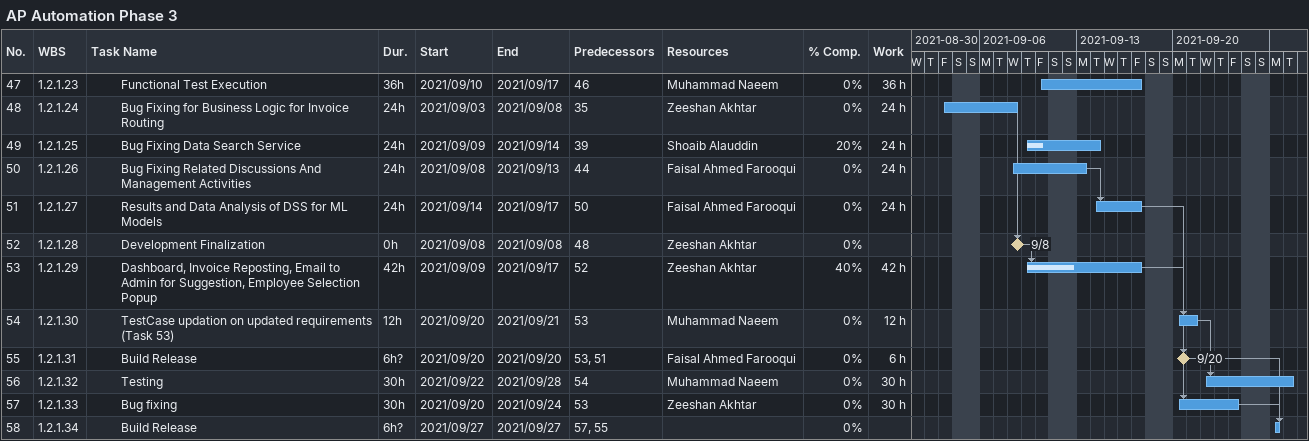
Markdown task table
AP Automation Phase 3

| ID | WBS | Task | Duration | Start | Finish | Predecessors | Resources | % complete | Work (h) |
|---|---|---|---|---|---|---|---|---|---|
| 47 | 1.2.1.23 | Functional Test Execution | 36h | 2021-09-10 | 2021-09-17 | 46 | Muhammad Naeem | 0 | 36 |
| 48 | 1.2.1.24 | Bug Fixing for Business Logic for Invoice Routing | 24h | 2021-09-03 | 2021-09-08 | 35 | Zeeshan Akhtar | 0 | 24 |
| 49 | 1.2.1.25 | Bug Fixing Data Search Service | 24h | 2021-09-09 | 2021-09-14 | 39 | Shoaib Alauddin | 20 | 24 |
| 50 | 1.2.1.26 | Bug Fixing Related Discussions And Management Activities | 24h | 2021-09-08 | 2021-09-13 | 44 | Faisal Ahmed Farooqui | 0 | 24 |
| 51 | 1.2.1.27 | Results and Data Analysis of DSS for ML Models | 24h | 2021-09-14 | 2021-09-17 | 50 | Faisal Ahmed Farooqui | 0 | 24 |
| 52 | 1.2.1.28 | Development Finalization | 0h | 2021-09-08 | 2021-09-08 | 48 | Zeeshan Akhtar | 0 |  |
| 53 | 1.2.1.29 | Dashboard, Invoice Reposting, Email to Admin for Suggestion, Employee Selection Popup | 42h | 2021-09-09 | 2021-09-17 | 52 | Zeeshan Akhtar | 40 | 42 |
| 54 | 1.2.1.30 | TestCase updation on updated requirements (Task 53) | 12h | 2021-09-20 | 2021-09-21 | 53 | Muhammad Naeem | 0 | 12 |
| 55 | 1.2.1.31 | Build Release | 6h? | 2021-09-20 | 2021-09-20 | 53, 51 | Faisal Ahmed Farooqui | 0 | 6 |
| 56 | 1.2.1.32 | Testing | 30h | 2021-09-22 | 2021-09-28 | 54 | Muhammad Naeem | 0 | 30 |
| 57 | 1.2.1.33 | Bug fixing | 30h | 2021-09-20 | 2021-09-24 | 53 | Zeeshan Akhtar | 0 | 30 |
| 58 | 1.2.1.34 | Build Release | 6h? | 2021-09-27 | 2021-09-27 | 57, 55 |  | 0 |  |
